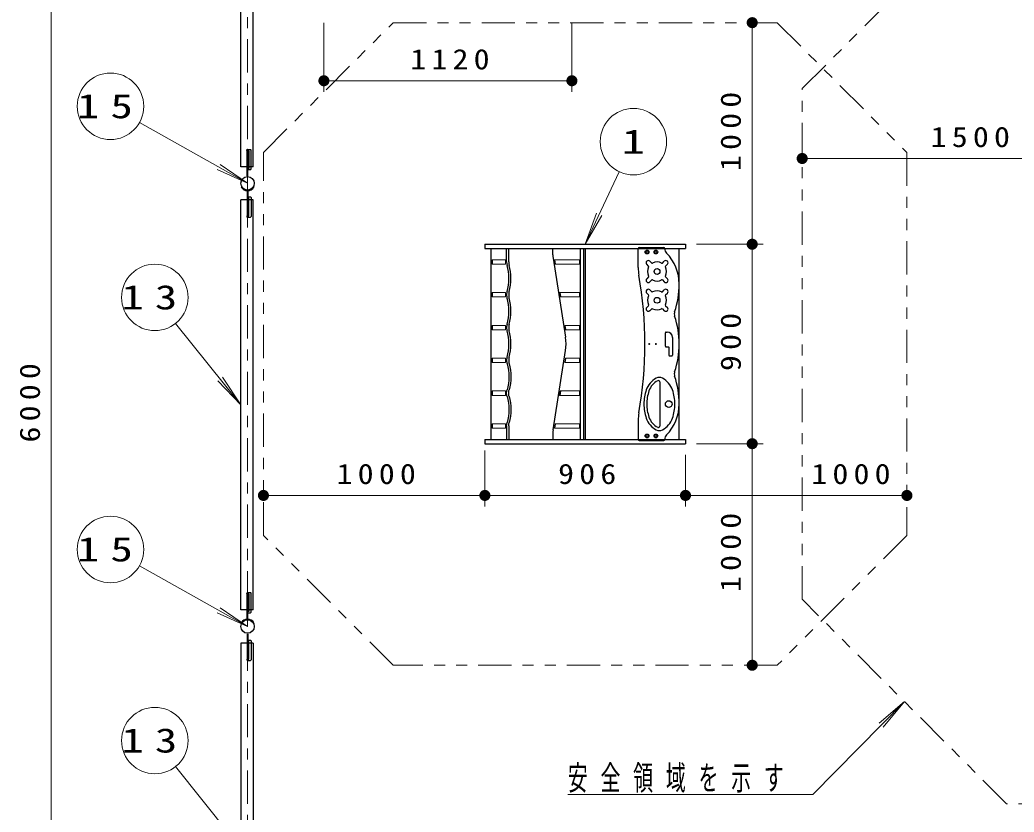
# Model space of a CAD drawing. Units: millimetres on the paper, scale 1:50. Extents: x -385 to 0, y -297 to 267.
# Drawn here: x -338.1 to -248.3, y 131 to 202.5 of the extents above; entities that cross this region are included whole.
import ezdxf
from ezdxf.enums import TextEntityAlignment as Align

# ---------------------------------------------------------------- set-up
doc = ezdxf.new("R2010")
doc.units = ezdxf.units.MM
for name, pattern in [('USER1', [4.5, 2.5, -2]), ('USER2', [6, 3, -1, 1, -1]), ('USER3', [8, 3, -1, 1, -1, 1, -1])]:
    doc.linetypes.add(name, pattern=pattern)
doc.layers.add('LY_1', color=7, linetype='Continuous', lineweight=25)
doc.styles.add('ＭＳ ゴシック', font='')
doc.styles.get('ＭＳ ゴシック').set_extended_font_data('MS Gothic')

# ---------------------------------------------------------------- blocks, each defined once
blk = doc.blocks.new('filled_dot')
at = {"color": 0, "linetype": 'Continuous', "lineweight": -2, "const_width": 1.25}
blk.add_lwpolyline([(-0.625, 0, 1), (0.625, 0, 1)], format="xyb", close=True, dxfattribs=at)

msp = doc.modelspace()

# ---------------------------------------------------------------- linework, layer by layer
at = {"layer": 'LY_1', "lineweight": 13}
for p, q in [((-335.277, 107.706), (-335.277, 227.706)), ((-310.657, 202.206), (-310.657, 195.963)), ((-288.257, 202.206), (-288.257, 195.963)), ((-271.971, 182.206), (-271.971, 202.206)), ((-288.257, 196.963), (-310.657, 196.963)), ((-327.32, 193.19), (-317.557, 187.706)), ((-267.457, 189.948), (-237.457, 189.948)), ((-317.557, 187.706), (-320.291, 188.941)), ((-317.557, 187.706), (-320.035, 189.397)), ((-283.978, 188.753), (-287.057, 182.206)), ((-287.057, 182.206), (-286.022, 185.021)), ((-287.057, 182.206), (-285.549, 184.799)), ((-276.996, 182.206), (-270.971, 182.206)), ((-271.971, 182.206), (-271.971, 164.206)), ((-295.458, 180.806), (-294.258, 180.806)), ((-295.458, 180.406), (-295.458, 180.806)), ((-295.418, 180.406), (-295.418, 180.806)), ((-294.258, 180.406), (-294.258, 180.806)), ((-289.835, 180.806), (-287.582, 180.806)), ((-289.835, 180.806), (-289.772, 180.406)), ((-289.795, 180.806), (-289.732, 180.406)), ((-287.582, 180.406), (-287.582, 180.806)), ((-295.458, 180.406), (-294.258, 180.406)), ((-289.772, 180.406), (-287.582, 180.406)), ((-295.458, 177.846), (-294.258, 177.846)), ((-295.458, 177.446), (-295.458, 177.846)), ((-295.418, 177.446), (-295.418, 177.846)), ((-294.258, 177.446), (-294.258, 177.846)), ((-289.367, 177.846), (-287.582, 177.846)), ((-289.367, 177.846), (-289.303, 177.446)), ((-289.327, 177.846), (-289.263, 177.446)), ((-287.582, 177.446), (-287.582, 177.846)), ((-295.458, 177.446), (-294.258, 177.446)), ((-289.303, 177.446), (-287.582, 177.446)), ((-324.05, 175.067), (-318.157, 167.706)), ((-295.458, 174.886), (-294.258, 174.886)), ((-295.458, 174.486), (-295.458, 174.886)), ((-295.458, 174.486), (-294.258, 174.486)), ((-295.418, 174.486), (-295.418, 174.886)), ((-294.258, 174.486), (-294.258, 174.886)), ((-288.898, 174.886), (-287.582, 174.886)), ((-288.898, 174.886), (-288.834, 174.486)), ((-288.858, 174.886), (-288.794, 174.486)), ((-288.834, 174.486), (-287.582, 174.486)), ((-287.582, 174.486), (-287.582, 174.886)), ((-295.458, 171.926), (-295.458, 171.526)), ((-295.458, 171.926), (-294.258, 171.926)), ((-295.458, 171.526), (-294.258, 171.526)), ((-295.418, 171.926), (-295.418, 171.526)), ((-294.258, 171.926), (-294.258, 171.526)), ((-288.898, 171.526), (-288.834, 171.926)), ((-288.898, 171.526), (-287.582, 171.526)), ((-288.858, 171.526), (-288.794, 171.926)), ((-288.834, 171.926), (-287.582, 171.926)), ((-287.582, 171.926), (-287.582, 171.526)), ((-318.157, 167.706), (-320.229, 169.875)), ((-318.157, 167.706), (-319.821, 170.202)), ((-295.458, 168.966), (-295.458, 168.566)), ((-295.458, 168.966), (-294.258, 168.966)), ((-295.418, 168.966), (-295.418, 168.566)), ((-294.258, 168.966), (-294.258, 168.566)), ((-289.367, 168.566), (-289.303, 168.966)), ((-289.327, 168.566), (-289.263, 168.966)), ((-289.303, 168.966), (-287.582, 168.966)), ((-287.582, 168.966), (-287.582, 168.566)), ((-295.458, 168.566), (-294.258, 168.566)), ((-289.367, 168.566), (-287.582, 168.566)), ((-295.458, 166.006), (-295.458, 165.606)), ((-295.458, 166.006), (-294.258, 166.006)), ((-295.458, 165.606), (-294.258, 165.606)), ((-295.418, 166.006), (-295.418, 165.606)), ((-294.258, 166.006), (-294.258, 165.606)), ((-289.835, 165.606), (-289.772, 166.006)), ((-289.835, 165.606), (-287.582, 165.606)), ((-289.795, 165.606), (-289.732, 166.006)), ((-289.772, 166.006), (-287.582, 166.006)), ((-287.582, 166.006), (-287.582, 165.606)), ((-296.118, 163.586), (-296.118, 158.535)), ((-276.996, 164.206), (-270.971, 164.206)), ((-271.971, 144.206), (-271.971, 164.206)), ((-296.118, 163.206), (-296.118, 158.535)), ((-277.996, 163.206), (-277.996, 158.535)), ((-296.118, 159.535), (-316.118, 159.535)), ((-277.996, 159.535), (-296.118, 159.535)), ((-277.996, 159.535), (-257.996, 159.535)), ((-327.32, 153.19), (-317.557, 147.706)), ((-317.557, 147.706), (-320.035, 149.397)), ((-317.557, 147.706), (-320.291, 148.941)), ((-266.507, 132.554), (-258.231, 140.932)), ((-258.231, 140.932), (-260.517, 138.989)), ((-258.231, 140.932), (-260.145, 138.622)), ((-324.05, 135.067), (-318.157, 127.706)), ((-288.626, 132.554), (-266.507, 132.554))]:
    msp.add_line(p, q, dxfattribs=at)
at = {"layer": 'LY_1', "linetype": 'USER2', "lineweight": 13}
msp.add_line((-317.557, 107.706), (-317.557, 227.706), dxfattribs=at)
at = {"layer": 'LY_1'}
for p, q in [((-318.157, 189.208), (-318.157, 226.203)), ((-317.057, 189.208), (-317.057, 226.203)), ((-317.605, 190.68), (-317.605, 190.72)), ((-317.589, 188.375), (-317.589, 190.63)), ((-317.589, 190.63), (-317.525, 190.63)), ((-317.565, 190.76), (-317.285, 190.76)), ((-317.565, 190.64), (-317.445, 190.64)), ((-317.525, 188.375), (-317.525, 190.63)), ((-317.445, 190.64), (-317.445, 189.05)), ((-317.225, 189), (-317.225, 190.7)), ((-317.057, 189.208), (-318.157, 189.208)), ((-317.445, 189.05), (-317.525, 189.05)), ((-317.485, 188.94), (-317.285, 188.94)), ((-318.076, 187.394), (-318.131, 187.362)), ((-317.589, 187.037), (-317.589, 184.782)), ((-317.525, 187.037), (-317.525, 184.782)), ((-317.038, 187.394), (-316.983, 187.362)), ((-317.057, 186.203), (-318.157, 186.203)), ((-318.157, 149.208), (-318.157, 186.203)), ((-317.445, 186.361), (-317.525, 186.361)), ((-317.485, 186.472), (-317.285, 186.472)), ((-317.445, 184.772), (-317.445, 186.361)), ((-317.225, 186.412), (-317.225, 184.712)), ((-317.057, 149.208), (-317.057, 186.203)), ((-317.605, 184.732), (-317.605, 184.692)), ((-317.589, 184.782), (-317.525, 184.782)), ((-317.565, 184.772), (-317.445, 184.772)), ((-317.565, 184.652), (-317.285, 184.652)), ((-296.118, 182.206), (-277.996, 182.206)), ((-296.118, 182.206), (-296.118, 181.826)), ((-296.118, 181.826), (-277.996, 181.826)), ((-295.558, 164.586), (-295.558, 181.826)), ((-294.158, 180.606), (-294.158, 181.826)), ((-293.968, 180.606), (-293.968, 181.826)), ((-289.982, 181.246), (-289.982, 181.826)), ((-287.482, 164.586), (-287.482, 181.826)), ((-287.189, 164.586), (-287.189, 181.826)), ((-287.017, 164.586), (-287.017, 181.826)), ((-282.269, 180.108), (-282.269, 181.806)), ((-282.169, 181.906), (-279.969, 181.906)), ((-278.557, 164.586), (-278.557, 181.826)), ((-277.996, 182.206), (-277.996, 181.826)), ((-289.959, 180.944), (-288.829, 173.81)), ((-281.052, 180.511), (-281.22, 180.679)), ((-280.087, 180.511), (-279.919, 180.679)), ((-281.335, 180.228), (-281.503, 180.396)), ((-279.804, 180.228), (-279.636, 180.396)), ((-281.335, 179.263), (-281.503, 179.095)), ((-281.052, 178.98), (-281.22, 178.812)), ((-280.087, 178.98), (-279.919, 178.812)), ((-279.804, 179.263), (-279.636, 179.095)), ((-281.052, 177.911), (-281.22, 178.079)), ((-280.087, 177.911), (-279.919, 178.079)), ((-281.335, 177.628), (-281.503, 177.796)), ((-279.804, 177.628), (-279.636, 177.796)), ((-281.335, 176.663), (-281.503, 176.495)), ((-281.052, 176.38), (-281.22, 176.212)), ((-280.087, 176.38), (-279.919, 176.212)), ((-279.804, 176.663), (-279.636, 176.495)), ((-279.817, 173.008), (-279.817, 174.219)), ((-279.751, 174.285), (-279.655, 174.285)), ((-279.169, 173.799), (-279.169, 172.193)), ((-289.959, 165.467), (-288.829, 172.602)), ((-279.751, 172.941), (-279.51, 172.941)), ((-279.493, 172.925), (-279.493, 172.193)), ((-279.427, 172.126), (-279.236, 172.126)), ((-280.318, 169.774), (-280.318, 165.797)), ((-282.269, 166.303), (-282.269, 164.606)), ((-294.158, 165.806), (-294.158, 164.586)), ((-293.968, 165.806), (-293.968, 164.586)), ((-296.118, 164.586), (-296.118, 164.206)), ((-296.118, 164.586), (-277.996, 164.586)), ((-289.982, 165.165), (-289.982, 164.586)), ((-282.169, 164.506), (-279.969, 164.506)), ((-277.996, 164.586), (-277.996, 164.206)), ((-296.118, 164.206), (-277.996, 164.206)), ((-317.605, 150.68), (-317.605, 150.72)), ((-317.589, 148.375), (-317.589, 150.63)), ((-317.589, 150.63), (-317.525, 150.63)), ((-317.565, 150.76), (-317.285, 150.76)), ((-317.565, 150.64), (-317.445, 150.64)), ((-317.525, 148.375), (-317.525, 150.63)), ((-317.445, 150.64), (-317.445, 149.05)), ((-317.225, 149), (-317.225, 150.7)), ((-317.057, 149.208), (-318.157, 149.208)), ((-317.445, 149.05), (-317.525, 149.05)), ((-317.485, 148.94), (-317.285, 148.94)), ((-318.076, 148.017), (-318.131, 148.049)), ((-317.038, 148.017), (-316.983, 148.049)), ((-317.589, 147.037), (-317.589, 144.782)), ((-317.525, 147.037), (-317.525, 144.782)), ((-317.485, 146.472), (-317.285, 146.472)), ((-317.225, 146.412), (-317.225, 144.712)), ((-317.057, 146.203), (-318.157, 146.203)), ((-318.157, 146.203), (-318.157, 109.208)), ((-317.445, 146.361), (-317.525, 146.361)), ((-317.445, 144.772), (-317.445, 146.361)), ((-317.057, 146.203), (-317.057, 109.208)), ((-317.605, 144.732), (-317.605, 144.692)), ((-317.589, 144.782), (-317.525, 144.782)), ((-317.565, 144.772), (-317.445, 144.772)), ((-317.565, 144.652), (-317.285, 144.652))]:
    msp.add_line(p, q, dxfattribs=at)
at = {"layer": 'LY_1', "linetype": 'USER3', "lineweight": 13}
for points in [[(-202.909, 214.706), (-184.457, 196.253), (-184.457, 150.158), (-202.909, 131.706), (-249.005, 131.706), (-267.457, 150.158), (-267.457, 196.253), (-249.005, 214.706)], [(-202.909, 214.706), (-184.457, 196.253), (-184.457, 150.158), (-202.909, 131.706), (-249.005, 131.706), (-267.457, 150.158), (-267.457, 196.253), (-249.005, 214.706)], [(-257.996, 190.49), (-257.996, 155.921), (-269.712, 144.206), (-304.402, 144.206), (-316.118, 155.921), (-316.118, 190.49), (-304.402, 202.206), (-269.712, 202.206)]]:
    msp.add_lwpolyline(points, close=True, dxfattribs=at)
at = {"layer": 'LY_1'}
for points in [[(-294.158, 180.606), (-294.147, 180.449), (-294.117, 180.303)], [(-293.968, 180.606), (-293.957, 180.449), (-293.927, 180.303)], [(-289.982, 181.246), (-289.976, 181.093), (-289.959, 180.944)], [(-294.117, 177.948), (-294.048, 178.224), (-293.998, 178.516), (-293.968, 178.818), (-293.958, 179.126), (-293.968, 179.433), (-293.998, 179.736), (-294.048, 180.027), (-294.117, 180.303)], [(-293.927, 177.948), (-293.858, 178.224), (-293.808, 178.516), (-293.778, 178.818), (-293.768, 179.126), (-293.778, 179.433), (-293.808, 179.736), (-293.858, 180.027), (-293.927, 180.303)], [(-294.117, 177.948), (-294.134, 177.877), (-294.147, 177.802), (-294.155, 177.725), (-294.158, 177.646), (-294.155, 177.567), (-294.147, 177.489), (-294.134, 177.414), (-294.117, 177.343)], [(-293.927, 177.948), (-293.944, 177.877), (-293.957, 177.802), (-293.965, 177.725), (-293.968, 177.646), (-293.965, 177.567), (-293.957, 177.489), (-293.944, 177.414), (-293.927, 177.343)], [(-294.117, 174.988), (-294.048, 175.264), (-293.998, 175.556), (-293.968, 175.858), (-293.958, 176.166), (-293.968, 176.473), (-293.998, 176.776), (-294.048, 177.067), (-294.117, 177.343)], [(-293.927, 174.988), (-293.858, 175.264), (-293.808, 175.556), (-293.778, 175.858), (-293.768, 176.166), (-293.778, 176.473), (-293.808, 176.776), (-293.858, 177.067), (-293.927, 177.343)], [(-294.117, 174.988), (-294.134, 174.917), (-294.147, 174.842), (-294.155, 174.765), (-294.158, 174.686), (-294.155, 174.607), (-294.147, 174.529), (-294.134, 174.454), (-294.117, 174.383)], [(-294.117, 172.028), (-294.048, 172.304), (-293.998, 172.596), (-293.968, 172.898), (-293.958, 173.206), (-293.968, 173.513), (-293.998, 173.816), (-294.048, 174.107), (-294.117, 174.383)], [(-293.927, 174.988), (-293.944, 174.917), (-293.957, 174.842), (-293.965, 174.765), (-293.968, 174.686), (-293.965, 174.607), (-293.957, 174.529), (-293.944, 174.454), (-293.927, 174.383)], [(-293.927, 172.028), (-293.858, 172.304), (-293.808, 172.596), (-293.778, 172.898), (-293.768, 173.206), (-293.778, 173.513), (-293.808, 173.816), (-293.858, 174.107), (-293.927, 174.383)], [(-288.829, 172.602), (-288.794, 172.9), (-288.782, 173.206), (-288.794, 173.511), (-288.829, 173.81)], [(-294.117, 172.028), (-294.134, 171.957), (-294.147, 171.882), (-294.155, 171.805), (-294.158, 171.726), (-294.155, 171.647), (-294.147, 171.569), (-294.134, 171.494), (-294.117, 171.423)], [(-293.927, 172.028), (-293.944, 171.957), (-293.957, 171.882), (-293.965, 171.805), (-293.968, 171.726), (-293.965, 171.647), (-293.957, 171.569), (-293.944, 171.494), (-293.927, 171.423)], [(-294.117, 171.423), (-294.048, 171.147), (-293.998, 170.856), (-293.968, 170.553), (-293.958, 170.246), (-293.968, 169.938), (-293.998, 169.636), (-294.048, 169.344), (-294.117, 169.068)], [(-293.927, 171.423), (-293.858, 171.147), (-293.808, 170.856), (-293.778, 170.553), (-293.768, 170.246), (-293.778, 169.938), (-293.808, 169.636), (-293.858, 169.344), (-293.927, 169.068)], [(-294.117, 168.463), (-294.134, 168.534), (-294.147, 168.609), (-294.155, 168.687), (-294.158, 168.766), (-294.155, 168.845), (-294.147, 168.922), (-294.134, 168.997), (-294.117, 169.068)], [(-293.927, 168.463), (-293.944, 168.534), (-293.957, 168.609), (-293.965, 168.687), (-293.968, 168.766), (-293.965, 168.845), (-293.957, 168.922), (-293.944, 168.997), (-293.927, 169.068)], [(-294.117, 168.463), (-294.048, 168.187), (-293.998, 167.896), (-293.968, 167.593), (-293.958, 167.286), (-293.968, 166.978), (-293.998, 166.676), (-294.048, 166.384), (-294.117, 166.108)], [(-293.927, 168.463), (-293.858, 168.187), (-293.808, 167.896), (-293.778, 167.593), (-293.768, 167.286), (-293.778, 166.978), (-293.808, 166.676), (-293.858, 166.384), (-293.927, 166.108)], [(-294.158, 165.806), (-294.147, 165.962), (-294.117, 166.108)], [(-293.968, 165.806), (-293.957, 165.962), (-293.927, 166.108)], [(-289.959, 165.467), (-289.976, 165.318), (-289.982, 165.165)]]:
    msp.add_lwpolyline(points, dxfattribs=at)
at = {"layer": 'LY_1', "lineweight": 13}
for centre, radius in [((-329.936, 194.66), 3), ((-282.702, 191.468), 3), ((-281.469, 181.506), 0.13), ((-280.669, 181.506), 0.13), ((-325.925, 177.409), 3), ((-281.469, 164.906), 0.13), ((-280.669, 164.906), 0.13), ((-329.936, 154.66), 3), ((-325.925, 137.409), 3)]:
    msp.add_circle(centre, radius, dxfattribs=at)
at = {"layer": 'LY_1'}
for centre, radius in [((-317.557, 187.706), 0.605), ((-281.469, 181.506), 0.17), ((-280.669, 181.506), 0.17), ((-280.569, 179.746), 0.26), ((-280.569, 177.146), 0.26), ((-279.515, 167.786), 0.3), ((-281.469, 164.906), 0.17), ((-280.669, 164.906), 0.17), ((-317.557, 147.706), 0.605)]:
    msp.add_circle(centre, radius, dxfattribs=at)
at = {"layer": 'LY_1', "linetype": 'USER1', "lineweight": 13}
for centre, radius in [((-281.469, 181.506), 0.095), ((-280.669, 181.506), 0.095), ((-281.269, 173.206), 0.04), ((-280.669, 173.206), 0.04), ((-281.469, 164.906), 0.095), ((-280.669, 164.906), 0.095)]:
    msp.add_circle(centre, radius, dxfattribs=at)
at = {"layer": 'LY_1'}
for centre, radius, start, end in [((-317.565, 190.72), 0.04, 90, 180), ((-317.565, 190.68), 0.04, 180, 270), ((-317.285, 190.7), 0.06, 0, 90), ((-317.485, 188.98), 0.04, 180, 270), ((-317.285, 189), 0.06, 270, 0), ((-317.557, 187.706), 0.669, 210.85647, 329.14353), ((-317.485, 186.432), 0.04, 90, 180), ((-317.285, 186.412), 0.06, 0, 90), ((-317.565, 184.732), 0.04, 90, 180), ((-317.565, 184.692), 0.04, 180, 270), ((-317.285, 184.712), 0.06, 270, 0), ((-282.169, 181.806), 0.1, 90, 180), ((-279.969, 181.806), 0.1, 2.02084, 90), ((-279.269, 181.83), 0.6, 182.02084, 224.16048), ((-282.569, 178.626), 4, 0, 44.16048), ((-281.361, 180.538), 0.2, 45, 225), ((-281.01, 180.553), 0.06, 225, 298.58404), ((-280.569, 179.746), 0.86, 61.41596, 118.58404), ((-280.129, 180.553), 0.06, 241.41596, 315), ((-279.777, 180.538), 0.2, 315, 135), ((-278.269, 180.108), 4, 180, 189.93637), ((-280.569, 179.746), 0.86, 151.41596, 208.58404), ((-281.377, 180.186), 0.06, 331.41596, 45), ((-279.761, 180.186), 0.06, 135, 208.58404), ((-280.569, 179.746), 0.86, 331.41596, 28.58404), ((-317.669, 173.206), 36, 350.06363, 9.93637), ((-281.361, 178.954), 0.2, 135, 315), ((-281.377, 179.305), 0.06, 315, 28.58404), ((-281.01, 178.938), 0.06, 61.41596, 135), ((-280.569, 179.746), 0.86, 241.41596, 298.58404), ((-280.129, 178.938), 0.06, 45, 118.58404), ((-279.777, 178.954), 0.2, 225, 45), ((-279.761, 179.305), 0.06, 151.41596, 225), ((-281.361, 177.938), 0.2, 45, 225), ((-281.01, 177.953), 0.06, 225, 298.58404), ((-280.569, 177.146), 0.86, 61.41596, 118.58404), ((-280.129, 177.953), 0.06, 241.41596, 315), ((-279.777, 177.938), 0.2, 315, 135), ((-286.469, 178.626), 7.9, 341.40821, 0), ((-280.569, 177.146), 0.86, 151.41596, 208.58404), ((-281.377, 177.586), 0.06, 331.41596, 45), ((-279.761, 177.586), 0.06, 135, 208.58404), ((-280.569, 177.146), 0.86, 331.41596, 28.58404), ((-281.361, 176.354), 0.2, 135, 315), ((-281.377, 176.705), 0.06, 315, 28.58404), ((-281.01, 176.338), 0.06, 61.41596, 135), ((-280.569, 177.146), 0.86, 241.41596, 298.58404), ((-280.129, 176.338), 0.06, 45, 118.58404), ((-279.777, 176.354), 0.2, 225, 45), ((-279.761, 176.705), 0.06, 151.41596, 225), ((-278.413, 175.916), 0.6, 161.40821, 198.59179), ((-286.469, 173.206), 7.9, 0, 18.59179), ((-279.751, 174.219), 0.0664, 90, 180), ((-279.655, 173.799), 0.486, 0, 90), ((-279.751, 173.008), 0.0664, 180, 270), ((-279.51, 172.925), 0.0162, 0, 90), ((-286.469, 173.206), 7.9, 341.40821, 0), ((-279.427, 172.193), 0.0664, 180, 270), ((-279.236, 172.193), 0.0664, 270, 0), ((-278.413, 170.496), 0.6, 161.40821, 198.59179), ((-279.745, 168.437), 1.9, 117.93924, 160.98833), ((-279.745, 168.437), 1.64, 117.72272, 160.98833), ((-280.355, 169.586), 0.6, 62.06076, 117.93924), ((-280.448, 169.774), 0.13, 0, 117.72272), ((-280.964, 168.437), 1.9, 19.01167, 62.06076), ((-286.469, 167.786), 7.9, 0, 18.59179), ((-277.855, 167.786), 3.9, 160.98833, 180), ((-277.855, 167.786), 3.64, 160.98833, 180), ((-282.855, 167.786), 3.9, 0, 19.01167), ((-277.855, 167.786), 3.9, 180, 199.01167), ((-277.855, 167.786), 3.64, 180, 199.01167), ((-282.569, 167.786), 4, 315.83952, 0), ((-282.855, 167.786), 3.9, 340.98833, 0), ((-278.269, 166.303), 4, 170.06363, 180), ((-279.745, 167.134), 1.9, 199.01167, 242.06076), ((-279.745, 167.134), 1.64, 199.01167, 242.27728), ((-280.964, 167.134), 1.9, 297.93925, 340.98833), ((-280.355, 165.986), 0.6, 242.06076, 297.93925), ((-280.448, 165.797), 0.13, 242.27728, 0), ((-282.169, 164.606), 0.1, 180, 270), ((-279.969, 164.606), 0.1, 270, 357.97916), ((-279.269, 164.581), 0.6, 135.83952, 177.97916), ((-317.565, 150.72), 0.04, 90, 180), ((-317.565, 150.68), 0.04, 180, 270), ((-317.285, 150.7), 0.06, 0, 90), ((-317.557, 147.706), 0.669, 30.85647, 149.14353), ((-317.485, 148.98), 0.04, 180, 270), ((-317.285, 149), 0.06, 270, 0), ((-317.485, 146.432), 0.04, 90, 180), ((-317.285, 146.412), 0.06, 0, 90), ((-317.565, 144.732), 0.04, 90, 180), ((-317.565, 144.692), 0.04, 180, 270), ((-317.285, 144.712), 0.06, 270, 0)]:
    msp.add_arc(centre, radius, start, end, dxfattribs=at)

# ---------------------------------------------------------------- block references
at = {"layer": 'LY_1', "lineweight": 13, "xscale": 0.4, "yscale": 0.4}
for p, rotation in [((-271.971, 202.206), 270), ((-288.257, 196.963), 180), ((-271.971, 182.206), 90), ((-271.971, 182.206), 270), ((-271.971, 164.206), 270), ((-271.971, 164.206), 90), ((-296.118, 159.535), 180), ((-277.996, 159.535), 180), ((-257.996, 159.535), 180), ((-271.971, 144.206), 90)]:
    msp.add_blockref('filled_dot', p, dxfattribs=dict(at, rotation=rotation))
for p in [(-310.657, 196.963), (-267.457, 189.948), (-316.118, 159.535), (-296.118, 159.535), (-277.996, 159.535)]:
    msp.add_blockref('filled_dot', p, dxfattribs=at)

# ---------------------------------------------------------------- texts
at = {"layer": 'LY_1', "style": 'ＭＳ ゴシック', "width": 1.4}
msp.add_text('1', height=2.199, dxfattribs=at).set_placement((-282.702, 191.468), align=Align.MIDDLE_CENTER)
at = {"layer": 'LY_1', "style": 'ＭＳ ゴシック'}
for s, insert, char_height, attachment_point in [('\\T1.33;\\W1.15;1120', (-299.036, 197.963), 1.833, 8), ('\\T1.5;\\W1.35;15', (-329.936, 194.66), 2.199, 5), ('\\T1.33;\\W1.15;1500', (-252.036, 190.948), 1.833, 8), ('\\T1.5;\\W1.35;13', (-325.925, 177.409), 2.199, 5), ('\\T1.33;\\W1.15;1000', (-305.697, 160.535), 1.833, 8), ('\\T1.33;\\W1.15;906', (-286.642, 160.535), 1.833, 8), ('\\T1.33;\\W1.15;1000', (-262.819, 160.535), 1.833, 8), ('\\T1.5;\\W1.35;15', (-329.936, 154.66), 2.199, 5), ('\\T1.5;\\W1.35;13', (-325.925, 137.409), 2.199, 5), ('\\T1.64;\\W0.6;安全領域を示す', (-288.626, 132.704), 2.199, 7)]:
    msp.add_mtext(s, dxfattribs=dict(at, insert=insert, char_height=char_height, attachment_point=attachment_point))
at = {"layer": 'LY_1', "char_height": 1.833, "attachment_point": 8, "rotation": 90, "style": 'ＭＳ ゴシック'}
for s, insert in [('\\T1.33;\\W1.15;1000', (-272.971, 192.627)), ('\\T1.33;\\W1.15;900', (-272.971, 173.622)), ('\\T1.33;\\W1.15;6000', (-336.277, 168.129)), ('\\T1.33;\\W1.15;1000', (-272.971, 154.627))]:
    msp.add_mtext(s, dxfattribs=dict(at, insert=insert))

doc.saveas('drawing.dxf')
